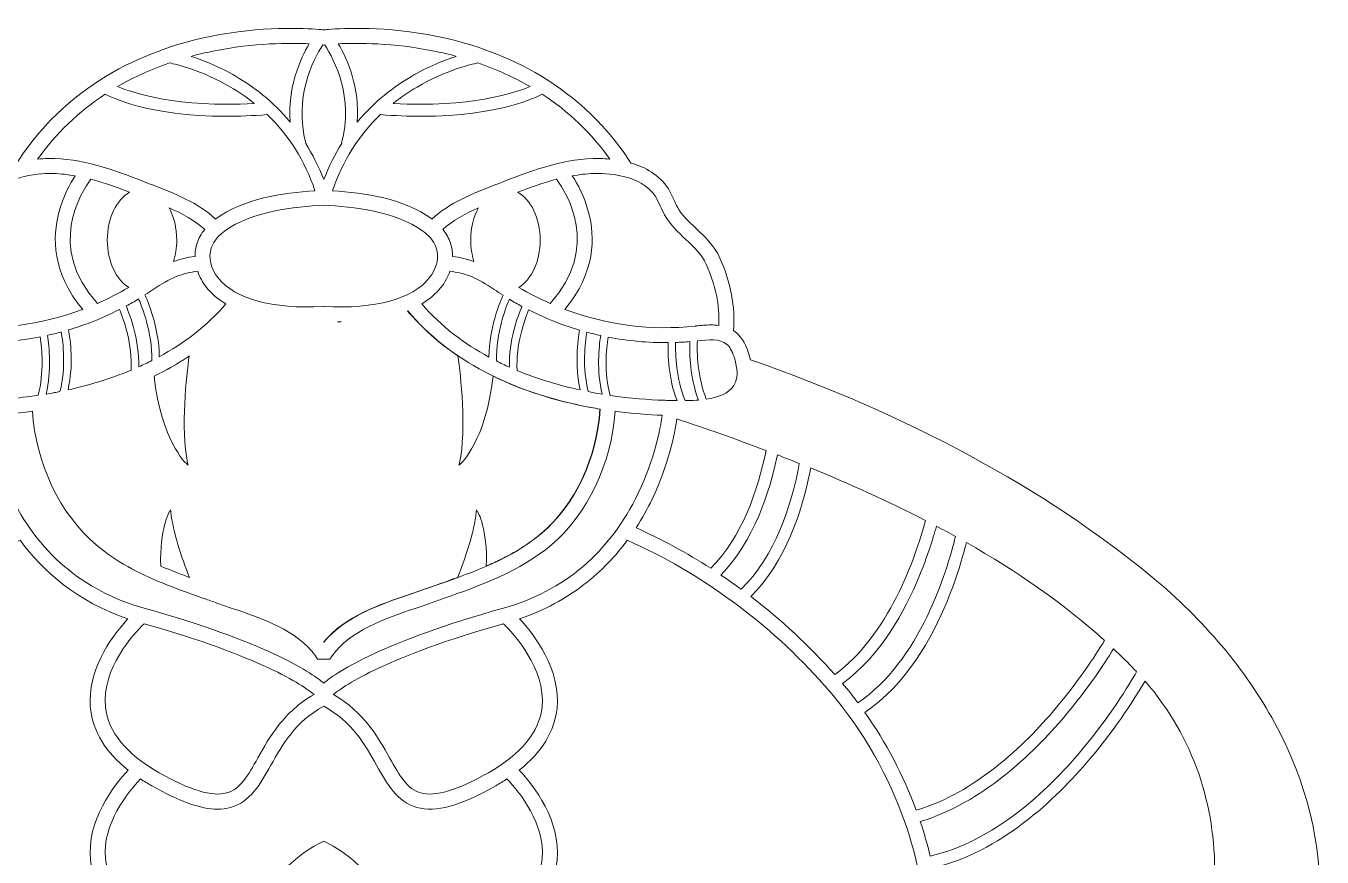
# Model space of a CAD drawing. Extents: x 705 to 8445, y -5934 to -84.
# Drawn here: x 1263 to 2295, y -746 to -84 of the extents above; entities that cross this region are included whole.
import ezdxf

# ---------------------------------------------------------------- set-up
doc = ezdxf.new("R2010")
doc.units = 0
doc.header["$MEASUREMENT"] = 0
doc.layers.add('Layer 1', color=7, linetype='Continuous')

# ---------------------------------------------------------------- blocks, each defined once
blk = doc.blocks.new('block 22')
at = {"layer": 'Layer 1', "lineweight": 0}
for points, knots in [([(2257.3, -639.1), (2234.5, -597.1), (2200.8, -557.1), (2159.9, -523.3), (2075.1, -453.2), (1964.5, -393.4), (1839.9, -350.3), (1839.9, -350.3), (1839.9, -350.3), (1839.9, -350.3), (1839.4, -348.3), (1838.8, -346.3), (1838.2, -344.2), (1836.6, -339.7), (1833.9, -333.1), (1828.5, -328.6), (1827.8, -328), (1827.1, -327.5), (1826.4, -327), (1826.4, -327), (1826.4, -327), (1826.3, -327), (1827.9, -308.1), (1824.3, -288.7), (1815.6, -269.3), (1811.1, -259.4), (1803.7, -252.4), (1796.6, -245.7), (1790.9, -240.3), (1785.4, -235.2), (1781.8, -228.8), (1780.7, -226.9), (1779.8, -224.9), (1778.8, -222.7), (1777.6, -219.9), (1776.2, -217), (1774.5, -214.1), (1767.4, -202.9), (1755.9, -196.8), (1744.6, -193.6), (1744.6, -193.6), (1743.3, -191.5), (1743.3, -191.5), (1700.8, -127), (1636.7, -102.2), (1590.4, -92.7), (1549.5, -84.4), (1515.6, -86.2), (1503.7, -87.2), (1503.7, -87.1), (1503.7, -87.1), (1503.6, -87.1), (1503.6, -87.1), (1503.4, -87.2), (1503.4, -87.2), (1501.9, -87.4), (1500.7, -87.5), (1500, -87.6), (1499.3, -87.5), (1498.1, -87.4), (1496.6, -87.2), (1496.6, -87.2), (1496.4, -87.1), (1496.4, -87.1), (1496.3, -87.1), (1496.3, -87.1), (1496.3, -87.2), (1484.4, -86.2), (1450.5, -84.4), (1409.6, -92.7), (1363.3, -102.2), (1299.2, -127), (1256.8, -191.5), (1256.8, -191.5), (1255.4, -193.6), (1255.4, -193.6), (1244.1, -196.8), (1232.6, -202.9), (1225.5, -214.1), (1223.8, -217), (1222.4, -219.9), (1221.2, -222.7), (1220.2, -224.9), (1219.3, -226.9), (1218.2, -228.8), (1214.6, -235.2), (1209.1, -240.3), (1203.4, -245.7), (1196.3, -252.4), (1188.9, -259.4), (1184.4, -269.3), (1175.7, -288.7), (1172.1, -308.1), (1173.7, -327), (1173.6, -327), (1173.6, -327), (1173.6, -327), (1172.9, -327.5), (1172.2, -328), (1171.5, -328.6), (1166.1, -333.1), (1163.4, -339.6), (1161.8, -344.2), (1161.2, -346.3), (1160.6, -348.3), (1160.1, -350.3), (1160.1, -350.3), (1160.1, -350.3), (1160.1, -350.3), (1035.5, -393.4), (924.9, -453.2), (840.1, -523.3), (799.2, -557.1), (765.5, -597.1), (742.7, -639.1), (716.9, -686.5), (704.8, -735.8), (706.6, -785.6), (708.3, -832.4), (721, -881.2), (744.2, -930.6), (776.2, -998.5), (826.8, -1064.2), (894.6, -1125.6), (939.3, -1166.1), (988.7, -1201.6), (1036.6, -1235.9), (1081.9, -1268.4), (1128.8, -1302), (1171.4, -1339.7), (1248.9, -1408.5), (1300.4, -1474.9), (1328.5, -1542.7), (1324.7, -1548.8), (1321.1, -1555.6), (1318.4, -1563), (1317, -1562.9), (1315.5, -1562.9), (1313.9, -1562.9), (1308, -1562.9), (1301.6, -1563.9), (1299.8, -1569.7), (1299.3, -1571.4), (1299.3, -1572.9), (1299.3, -1574.3), (1299.3, -1574.7), (1299.3, -1575), (1299.3, -1575.3), (1299.1, -1579), (1297.7, -1583), (1295.2, -1587), (1287.5, -1599.5), (1275.9, -1610.3), (1264.6, -1620.7), (1264.6, -1620.7), (1260.5, -1624.5), (1260.5, -1624.5), (1250.2, -1634.1), (1239.5, -1644), (1227.5, -1650.6), (1224.1, -1652.5), (1220, -1656.8), (1219.7, -1666.8), (1219, -1691.4), (1240.8, -1735.7), (1260.4, -1750.5), (1241.5, -1786.4), (1219, -1837.4), (1199.8, -1904.2), (1175, -1990.3), (1160.3, -2085.4), (1156.1, -2187.1), (1152.6, -2272.1), (1156.5, -2361.8), (1167.7, -2455.1), (1163.2, -2458.4), (1158.2, -2461.6), (1152.5, -2464.7), (1126.1, -2479.2), (1097.4, -2484.3), (1071.9, -2479.3), (1037.7, -2472.5), (1010.5, -2452.8), (991.2, -2420.7), (954.5, -2360.1), (953.9, -2265.8), (972.1, -2203.9), (991.7, -2137.7), (1030.9, -2071.4), (1095.6, -1995.3), (1100, -1990.1), (1104.5, -1984.9), (1109, -1979.7), (1133.4, -1951.4), (1158.6, -1922.2), (1176.5, -1888.6), (1200.6, -1843), (1206.2, -1795), (1191.7, -1756.7), (1191.7, -1756.7), (1181.2, -1728.9), (1181.2, -1728.9), (1181.2, -1728.9), (1183.7, -1758.5), (1183.7, -1758.5), (1186.6, -1794.3), (1172, -1826.8), (1159.2, -1847.7), (1139.1, -1880.8), (1111, -1909), (1083.8, -1936.2), (1072.5, -1947.4), (1060.9, -1959), (1050.1, -1970.8), (985.8, -2040.5), (939.1, -2104.1), (907.3, -2165.1), (864.6, -2247.2), (849.1, -2325.6), (861.3, -2398), (881, -2515.4), (980.3, -2607.9), (1070, -2647.4), (1102.3, -2661.6), (1132.3, -2668.8), (1157.9, -2668.8), (1176.4, -2668.8), (1192.6, -2665), (1205.5, -2657.4), (1205.5, -2657.4), (1205.5, -2657.4), (1205.5, -2657.4), (1212.4, -2679.4), (1220.2, -2699.8), (1228.9, -2718.6), (1249.2, -2762.3), (1275, -2798.7), (1305.6, -2826.7), (1339.3, -2857.4), (1383.4, -2880.6), (1436.6, -2895.6), (1478.9, -2907.5), (1526.1, -2913.7), (1573.6, -2913.7), (1577.1, -2913.7), (1580.6, -2913.7), (1584, -2913.6), (1715.3, -2911.1), (1847.2, -2856.4), (1945.8, -2763.4), (1983.5, -2728), (2012.7, -2687.5), (2030.2, -2646.4), (2050.5, -2598.9), (2055.7, -2551), (2045.6, -2504), (2025.8, -2411.1), (1963.3, -2334), (1869.6, -2286.9), (1787.6, -2245.7), (1689.9, -2231.1), (1599.5, -2246.4), (1605.7, -2235.1), (1611.9, -2223.9), (1618.1, -2212.7), (1636.9, -2178.8), (1656.4, -2143.8), (1673.1, -2107.9), (1710.2, -2028.6), (1732.3, -1957.5), (1740.5, -1890.3), (1745.6, -1848.7), (1747.1, -1796.9), (1734.7, -1750.1), (1754, -1735.6), (1775.5, -1692.5), (1775.5, -1667.7), (1775.5, -1667.3), (1775.5, -1666.9), (1775.5, -1666.5), (1775.2, -1656.5), (1771.1, -1652.2), (1767.7, -1650.3), (1755.7, -1643.7), (1745.1, -1633.9), (1734.8, -1624.3), (1734.8, -1624.3), (1730.6, -1620.5), (1730.6, -1620.5), (1719.3, -1610.1), (1707.7, -1599.4), (1700, -1587), (1697.5, -1582.9), (1696.2, -1578.9), (1696, -1575.2), (1696, -1574.9), (1696, -1574.6), (1696, -1574.3), (1695.9, -1572.9), (1695.9, -1571.4), (1695.4, -1569.7), (1693.7, -1564), (1687.3, -1562.9), (1681.5, -1562.9), (1678.8, -1555.5), (1675.3, -1548.7), (1671.5, -1542.7), (1699.6, -1474.9), (1751.1, -1408.5), (1828.6, -1339.7), (1871.2, -1302), (1918.1, -1268.4), (1963.4, -1235.9), (2011.3, -1201.6), (2060.7, -1166.1), (2105.4, -1125.6), (2173.2, -1064.2), (2223.8, -998.5), (2255.8, -930.6), (2279, -881.2), (2291.7, -832.5), (2293.4, -785.6), (2295.2, -735.8), (2283.1, -686.5), (2257.3, -639.1)], [0, 0, 0, 0, 1, 1, 1, 2, 2, 2, 3, 3, 3, 4, 4, 4, 5, 5, 5, 6, 6, 6, 7, 7, 7, 8, 8, 8, 9, 9, 9, 10, 10, 10, 11, 11, 11, 12, 12, 12, 13, 13, 13, 14, 14, 14, 15, 15, 15, 16, 16, 16, 17, 17, 17, 18, 18, 18, 19, 19, 19, 20, 20, 20, 21, 21, 21, 22, 22, 22, 23, 23, 23, 24, 24, 24, 25, 25, 25, 26, 26, 26, 27, 27, 27, 28, 28, 28, 29, 29, 29, 30, 30, 30, 31, 31, 31, 32, 32, 32, 33, 33, 33, 34, 34, 34, 35, 35, 35, 36, 36, 36, 37, 37, 37, 38, 38, 38, 39, 39, 39, 40, 40, 40, 41, 41, 41, 42, 42, 42, 43, 43, 43, 44, 44, 44, 45, 45, 45, 46, 46, 46, 47, 47, 47, 48, 48, 48, 49, 49, 49, 50, 50, 50, 51, 51, 51, 52, 52, 52, 53, 53, 53, 54, 54, 54, 55, 55, 55, 56, 56, 56, 57, 57, 57, 58, 58, 58, 59, 59, 59, 60, 60, 60, 61, 61, 61, 62, 62, 62, 63, 63, 63, 64, 64, 64, 65, 65, 65, 66, 66, 66, 67, 67, 67, 68, 68, 68, 69, 69, 69, 70, 70, 70, 71, 71, 71, 72, 72, 72, 73, 73, 73, 74, 74, 74, 75, 75, 75, 76, 76, 76, 77, 77, 77, 78, 78, 78, 79, 79, 79, 80, 80, 80, 81, 81, 81, 82, 82, 82, 83, 83, 83, 84, 84, 84, 85, 85, 85, 86, 86, 86, 87, 87, 87, 88, 88, 88, 89, 89, 89, 90, 90, 90, 91, 91, 91, 92, 92, 92, 93, 93, 93, 94, 94, 94, 95, 95, 95, 96, 96, 96, 97, 97, 97, 98, 98, 98, 99, 99, 99, 100, 100, 100, 101, 101, 101, 102, 102, 102, 103, 103, 103, 104, 104, 104, 105, 105, 105, 106, 106, 106, 107, 107, 107, 108, 108, 108, 108]), ([(1411.7, -104.5), (1444.7, -97.7), (1473.5, -97.9), (1488.4, -98.6), (1480.9, -111.3), (1471.3, -133.4), (1473.3, -160.9), (1459.3, -144.2), (1443.7, -132.5), (1430.2, -124.6), (1416.6, -116.7), (1404, -111.7), (1394.4, -108.6), (1400, -107.1), (1405.8, -105.7), (1411.7, -104.5)], [0, 0, 0, 0, 1, 1, 1, 2, 2, 2, 3, 3, 3, 4, 4, 4, 5, 5, 5, 5]), ([(1499.2, -99.5), (1499.2, -99.5), (1499.2, -99.5), (1499.2, -99.5), (1499.2, -99.5), (1500, -99.6), (1500, -99.6), (1500, -99.6), (1500.8, -99.5), (1500.8, -99.5), (1500.8, -99.5), (1500.8, -99.5), (1500.8, -99.5), (1508.8, -111.8), (1523.9, -141.4), (1514.2, -177.8), (1514.2, -177.8), (1514.4, -177.9), (1514.4, -177.9), (1509, -186.5), (1504.1, -196.1), (1500, -206.8), (1495.9, -196.1), (1491, -186.5), (1485.6, -177.9), (1485.6, -177.9), (1485.8, -177.8), (1485.8, -177.8), (1476.1, -141.5), (1491.2, -111.8), (1499.2, -99.5)], [0, 0, 0, 0, 1, 1, 1, 2, 2, 2, 3, 3, 3, 4, 4, 4, 5, 5, 5, 6, 6, 6, 7, 7, 7, 8, 8, 8, 9, 9, 9, 10, 10, 10, 10]), ([(1588.3, -104.5), (1594.2, -105.7), (1600, -107.1), (1605.6, -108.6), (1596, -111.7), (1583.4, -116.7), (1569.8, -124.6), (1556.3, -132.5), (1540.7, -144.2), (1526.7, -160.9), (1528.7, -133.4), (1519.1, -111.3), (1511.6, -98.6), (1526.5, -97.9), (1555.3, -97.7), (1588.3, -104.5)], [0, 0, 0, 0, 1, 1, 1, 2, 2, 2, 3, 3, 3, 4, 4, 4, 5, 5, 5, 5]), ([(1377.2, -113.9), (1382.6, -114.9), (1403, -119.7), (1425.7, -133.1), (1432.5, -137), (1438.8, -141.4), (1444.7, -146.1), (1383.5, -149.6), (1348.2, -137.9), (1335.7, -132.7), (1348.5, -125.2), (1362.3, -119), (1377.2, -113.9)], [0, 0, 0, 0, 1, 1, 1, 2, 2, 2, 3, 3, 3, 4, 4, 4, 4]), ([(1664.3, -132.7), (1651.8, -137.9), (1616.5, -149.6), (1555.3, -146.1), (1561.2, -141.4), (1567.5, -137), (1574.3, -133.1), (1597, -119.7), (1617.4, -114.9), (1622.8, -113.9), (1637.7, -119), (1651.5, -125.2), (1664.3, -132.7)], [0, 0, 0, 0, 1, 1, 1, 2, 2, 2, 3, 3, 3, 4, 4, 4, 4]), ([(1326, -138.7), (1329.5, -140.6), (1359.7, -156.3), (1422.4, -156.3), (1432.4, -156.3), (1443.2, -155.9), (1454.9, -155), (1472.2, -171.6), (1485, -191.8), (1493, -215.6), (1467.2, -217.3), (1436.5, -221.8), (1414, -238.1), (1414, -238.1), (1413.9, -238.2), (1413.9, -238.2), (1400, -225.2), (1380.8, -217.7), (1363.7, -211), (1363.7, -211), (1361, -210), (1361, -210), (1337, -200.6), (1312.1, -190.9), (1285.5, -190), (1282.6, -189.9), (1277.8, -189.9), (1272, -190.5), (1286.8, -169.8), (1304.9, -152.5), (1326, -138.7)], [0, 0, 0, 0, 1, 1, 1, 2, 2, 2, 3, 3, 3, 4, 4, 4, 5, 5, 5, 6, 6, 6, 7, 7, 7, 8, 8, 8, 9, 9, 9, 10, 10, 10, 10]), ([(1728, -190.5), (1722.2, -189.9), (1717.4, -189.9), (1714.5, -190), (1687.9, -190.9), (1663, -200.6), (1639, -210), (1639, -210), (1636.3, -211), (1636.3, -211), (1619.2, -217.7), (1600, -225.2), (1586.1, -238.2), (1586.1, -238.2), (1586, -238.1), (1586, -238.1), (1563.5, -221.8), (1532.8, -217.3), (1507, -215.6), (1515, -191.8), (1527.8, -171.6), (1545.1, -155), (1556.8, -155.9), (1567.6, -156.3), (1577.6, -156.3), (1640.3, -156.3), (1670.5, -140.6), (1674, -138.7), (1695.1, -152.5), (1713.2, -169.8), (1728, -190.5)], [0, 0, 0, 0, 1, 1, 1, 2, 2, 2, 3, 3, 3, 4, 4, 4, 5, 5, 5, 6, 6, 6, 7, 7, 7, 8, 8, 8, 9, 9, 9, 10, 10, 10, 10]), ([(1195.3, -274.2), (1198.8, -266.4), (1205, -260.6), (1211.6, -254.4), (1217.7, -248.6), (1224, -242.7), (1228.5, -234.7), (1229.9, -232.3), (1231, -229.9), (1232.1, -227.6), (1233.2, -225), (1234.3, -222.6), (1235.6, -220.5), (1247.1, -202.1), (1276.4, -201.7), (1285.1, -201.9), (1290.8, -202.1), (1296.4, -202.8), (1302, -203.8), (1297.8, -210.1), (1292.3, -220.3), (1289, -233), (1283.9, -252.2), (1283.4, -280.9), (1308, -310.1), (1307.9, -310.1), (1307.9, -310.1), (1307.9, -310.1), (1274.6, -322.6), (1238.6, -327.2), (1204, -323.4), (1204, -323.4), (1203.5, -323.3), (1203.5, -323.3), (1197.9, -322.7), (1191.5, -322), (1185.3, -322.8), (1185.3, -321.4), (1185.2, -320), (1185.2, -318.5), (1185.2, -304), (1188.6, -289.2), (1195.3, -274.2)], [0, 0, 0, 0, 1, 1, 1, 2, 2, 2, 3, 3, 3, 4, 4, 4, 5, 5, 5, 6, 6, 6, 7, 7, 7, 8, 8, 8, 9, 9, 9, 10, 10, 10, 11, 11, 11, 12, 12, 12, 13, 13, 13, 14, 14, 14, 14]), ([(1764.4, -220.5), (1765.7, -222.6), (1766.8, -225), (1767.9, -227.6), (1769, -229.9), (1770.1, -232.3), (1771.5, -234.7), (1776, -242.7), (1782.3, -248.6), (1788.4, -254.4), (1795, -260.6), (1801.2, -266.4), (1804.7, -274.2), (1812.1, -290.7), (1815.4, -307), (1814.7, -322.9), (1812.6, -322.6), (1810.6, -322.5), (1808.5, -322.5), (1804.4, -322.5), (1800.3, -322.9), (1796.5, -323.3), (1796.5, -323.3), (1796, -323.4), (1796, -323.4), (1761.4, -327.2), (1725.4, -322.6), (1692.1, -310.1), (1692.1, -310.1), (1692.1, -310.1), (1692, -310.1), (1716.6, -280.9), (1716.1, -252.2), (1711, -233), (1707.7, -220.3), (1702.2, -210.1), (1698, -203.8), (1703.6, -202.8), (1709.2, -202.1), (1714.9, -201.9), (1723.6, -201.6), (1752.9, -202.1), (1764.4, -220.5)], [0, 0, 0, 0, 1, 1, 1, 2, 2, 2, 3, 3, 3, 4, 4, 4, 5, 5, 5, 6, 6, 6, 7, 7, 7, 8, 8, 8, 9, 9, 9, 10, 10, 10, 11, 11, 11, 12, 12, 12, 13, 13, 13, 14, 14, 14, 14]), ([(1344.7, -292.6), (1336.6, -297.4), (1328.3, -301.6), (1319.7, -305.4), (1279, -260.4), (1306.7, -217), (1314.6, -206.5), (1325, -209.3), (1335.3, -212.9), (1345.4, -216.8), (1335, -222.6), (1327.6, -237.5), (1327.6, -254.9), (1327.6, -271.9), (1334.7, -286.5), (1344.7, -292.6)], [0, 0, 0, 0, 1, 1, 1, 2, 2, 2, 3, 3, 3, 4, 4, 4, 5, 5, 5, 5]), ([(1680.3, -305.4), (1671.7, -301.6), (1663.4, -297.4), (1655.3, -292.6), (1660.3, -289.5), (1664.6, -284.4), (1667.6, -277.8), (1670.6, -271.3), (1672.4, -263.4), (1672.4, -254.9), (1672.4, -237.5), (1665, -222.6), (1654.6, -216.8), (1664.7, -212.9), (1675, -209.3), (1685.4, -206.5), (1693.3, -217), (1721, -260.4), (1680.3, -305.4)], [0, 0, 0, 0, 1, 1, 1, 2, 2, 2, 3, 3, 3, 4, 4, 4, 5, 5, 5, 6, 6, 6, 6]), ([(1584.1, -285.1), (1570.5, -301.9), (1541.5, -309.8), (1500.3, -307.9), (1500.3, -307.9), (1500, -307.9), (1500, -307.9), (1500, -307.9), (1499.7, -307.9), (1499.7, -307.9), (1458.5, -309.8), (1429.5, -301.9), (1415.9, -285.1), (1410.1, -278), (1407.9, -268.5), (1410.4, -261.1), (1412.4, -255), (1417.3, -250.5), (1421, -247.8), (1443.1, -231.8), (1476.6, -228.3), (1500, -227.1), (1523.4, -228.3), (1556.9, -231.8), (1579, -247.8), (1582.7, -250.5), (1587.6, -255), (1589.6, -261.1), (1592.1, -268.5), (1589.9, -278), (1584.1, -285.1)], [0, 0, 0, 0, 1, 1, 1, 2, 2, 2, 3, 3, 3, 4, 4, 4, 5, 5, 5, 6, 6, 6, 7, 7, 7, 8, 8, 8, 9, 9, 9, 10, 10, 10, 10]), ([(1376.8, -229.2), (1387.2, -233.8), (1397.3, -239.2), (1405.2, -246.4), (1402.4, -249.8), (1400.3, -253.5), (1399.1, -257.4), (1397.9, -260.8), (1397.4, -264.4), (1397.5, -268), (1391.2, -268.7), (1385.6, -270.1), (1380.4, -272), (1380.4, -272), (1380.4, -272), (1380.4, -272), (1382, -266.8), (1382.9, -261), (1382.9, -254.9), (1382.9, -245.2), (1380.6, -236.2), (1376.8, -229.2)], [0, 0, 0, 0, 1, 1, 1, 2, 2, 2, 3, 3, 3, 4, 4, 4, 5, 5, 5, 6, 6, 6, 7, 7, 7, 7]), ([(1619.6, -272), (1619.6, -272), (1619.6, -272), (1619.6, -272), (1614.4, -270.1), (1608.8, -268.7), (1602.5, -268), (1602.6, -264.4), (1602.1, -260.8), (1600.9, -257.4), (1599.7, -253.5), (1597.6, -249.8), (1594.8, -246.4), (1602.7, -239.2), (1612.8, -233.8), (1623.2, -229.2), (1619.4, -236.2), (1617.1, -245.2), (1617.1, -254.9), (1617.1, -261), (1618, -266.8), (1619.6, -272)], [0, 0, 0, 0, 1, 1, 1, 2, 2, 2, 3, 3, 3, 4, 4, 4, 5, 5, 5, 6, 6, 6, 7, 7, 7, 7]), ([(1399.6, -279.8), (1401.1, -284.3), (1403.5, -288.7), (1406.7, -292.7), (1410.8, -297.7), (1415.9, -302.1), (1422, -305.8), (1406.6, -323.7), (1388.2, -337.3), (1369, -347.8), (1368.8, -323.8), (1359.4, -302.5), (1357.6, -298.6), (1359.9, -297.2), (1362.1, -295.8), (1364.2, -294.3), (1377.3, -285.2), (1387.8, -280.9), (1399.6, -279.8)], [0, 0, 0, 0, 1, 1, 1, 2, 2, 2, 3, 3, 3, 4, 4, 4, 5, 5, 5, 6, 6, 6, 6]), ([(1600.4, -279.8), (1612.2, -280.9), (1622.7, -285.2), (1635.8, -294.3), (1638.1, -295.8), (1640.4, -297.4), (1642.8, -298.9), (1640.7, -303.4), (1631.7, -324.5), (1631.6, -348.1), (1612.2, -337.6), (1593.6, -323.8), (1578, -305.8), (1584.1, -302.1), (1589.2, -297.7), (1593.3, -292.7), (1596.5, -288.7), (1598.9, -284.3), (1600.4, -279.8)], [0, 0, 0, 0, 1, 1, 1, 2, 2, 2, 3, 3, 3, 4, 4, 4, 5, 5, 5, 6, 6, 6, 6]), ([(1363, -350.9), (1359.5, -352.7), (1356.1, -354.3), (1352.7, -355.8), (1353, -334.7), (1345.9, -315.3), (1342.7, -307.4), (1346, -305.6), (1349.3, -303.8), (1352.5, -301.8), (1354.8, -307), (1363.6, -328.3), (1363, -350.9)], [0, 0, 0, 0, 1, 1, 1, 2, 2, 2, 3, 3, 3, 4, 4, 4, 4]), ([(1657.8, -307.7), (1654.4, -315.7), (1647.4, -335.1), (1647.9, -356.1), (1644.4, -354.6), (1641, -352.9), (1637.6, -351.2), (1636.9, -328.9), (1645.4, -307.7), (1647.9, -302.1), (1651.1, -304), (1654.4, -305.9), (1657.8, -307.7)], [0, 0, 0, 0, 1, 1, 1, 2, 2, 2, 3, 3, 3, 4, 4, 4, 4]), ([(1296.7, -326.4), (1302.4, -324.7), (1308.1, -322.8), (1313.7, -320.7), (1321.8, -317.6), (1329.7, -314.1), (1337.3, -310.2), (1340.7, -318.3), (1347.7, -338), (1346.6, -358.5), (1329.3, -365.7), (1312, -370.7), (1296.3, -374.2), (1300.8, -354.2), (1298.2, -334.5), (1296.7, -326.4)], [0, 0, 0, 0, 1, 1, 1, 2, 2, 2, 3, 3, 3, 4, 4, 4, 5, 5, 5, 5]), ([(1712.9, -388.2), (1715.4, -388.7), (1717.8, -389.1), (1720.2, -389.5), (1717.9, -428.2), (1700.3, -465.8), (1673.5, -488.5), (1650.1, -508.4), (1620.1, -519), (1591.2, -529.2), (1587.8, -530.3), (1584.4, -531.5), (1581.1, -532.7), (1577.2, -534.1), (1573.3, -535.4), (1569.1, -536.9), (1544.6, -545.1), (1517.1, -554.5), (1500, -575.2), (1500, -575.2), (1499.9, -575.1), (1499.9, -575.1), (1517, -554.4), (1544.4, -545.1), (1568.8, -536.9), (1573, -535.4), (1577, -534.1), (1580.8, -532.7), (1584.2, -531.5), (1587.5, -530.3), (1590.9, -529.2), (1594.5, -527.9), (1598.2, -526.6), (1601.8, -525.3), (1602.7, -525), (1603.6, -524.6), (1604.5, -524.3), (1605.3, -524.1), (1606, -523.8), (1606.7, -523.5), (1613.2, -507.1), (1619.8, -487.6), (1621.5, -471.4), (1621.5, -471.4), (1621.7, -469.6), (1621.7, -469.6), (1621.7, -469.6), (1622.6, -471.2), (1622.6, -471.2), (1622.7, -471.3), (1630.6, -485), (1629.5, -514.5), (1631.5, -513.7), (1633.4, -512.8), (1635.4, -511.9), (1636.4, -511.5), (1637.3, -511), (1638.3, -510.5), (1639.3, -510.1), (1640.2, -509.6), (1641.2, -509.1), (1641.9, -508.8), (1642.7, -508.4), (1643.4, -508), (1644.6, -507.4), (1645.7, -506.8), (1646.9, -506.2), (1647.8, -505.7), (1648.7, -505.2), (1649.6, -504.7), (1650.7, -504.1), (1651.8, -503.5), (1652.9, -502.9), (1653.6, -502.4), (1654.4, -501.9), (1655.2, -501.5), (1656.1, -500.9), (1657, -500.4), (1657.9, -499.8), (1658.8, -499.2), (1659.6, -498.7), (1660.5, -498.1), (1661.4, -497.5), (1662.2, -496.9), (1663, -496.4), (1663.1, -496.3), (1663.2, -496.3), (1663.3, -496.2), (1664.1, -495.6), (1664.9, -495), (1665.8, -494.4), (1666.5, -493.9), (1667.2, -493.4), (1667.8, -492.9), (1668.3, -492.5), (1668.7, -492.2), (1669.1, -491.9), (1669.8, -491.4), (1670.4, -490.9), (1671.1, -490.3), (1671.8, -489.8), (1672.5, -489.1), (1673.3, -488.5), (1700, -465.8), (1717.7, -428.2), (1719.9, -389.5), (1717.5, -389.1), (1715.1, -388.7), (1712.6, -388.2), (1683.9, -382.9), (1657.9, -374.6), (1634.9, -363.3), (1629, -415), (1609.3, -432.8), (1609.1, -432.9), (1609.1, -432.9), (1607.8, -434.1), (1607.8, -434.1), (1607.8, -434.1), (1608.2, -432.4), (1608.2, -432.4), (1613.9, -404.7), (1609.1, -362.8), (1606.9, -347.2), (1591.5, -336.8), (1578.1, -324.8), (1566.8, -311.4), (1566.9, -311.3), (1567, -311.3), (1567, -311.3), (1599.3, -350), (1649.7, -376.6), (1712.9, -388.2)], [0, 0, 0, 0, 1, 1, 1, 2, 2, 2, 3, 3, 3, 4, 4, 4, 5, 5, 5, 6, 6, 6, 7, 7, 7, 8, 8, 8, 9, 9, 9, 10, 10, 10, 11, 11, 11, 12, 12, 12, 13, 13, 13, 14, 14, 14, 15, 15, 15, 16, 16, 16, 17, 17, 17, 18, 18, 18, 19, 19, 19, 20, 20, 20, 21, 21, 21, 22, 22, 22, 23, 23, 23, 24, 24, 24, 25, 25, 25, 26, 26, 26, 27, 27, 27, 28, 28, 28, 29, 29, 29, 30, 30, 30, 31, 31, 31, 32, 32, 32, 33, 33, 33, 34, 34, 34, 35, 35, 35, 36, 36, 36, 37, 37, 37, 38, 38, 38, 39, 39, 39, 40, 40, 40, 41, 41, 41, 42, 42, 42, 43, 43, 43, 44, 44, 44, 44]), ([(1704.3, -374.3), (1688.6, -370.9), (1671.3, -365.9), (1654, -358.7), (1652.9, -338.4), (1659.8, -318.7), (1663.1, -310.5), (1670.6, -314.2), (1678.3, -317.7), (1686.3, -320.7), (1692, -322.9), (1697.9, -324.9), (1703.8, -326.6), (1702.3, -334.8), (1699.8, -354.4), (1704.3, -374.3)], [0, 0, 0, 0, 1, 1, 1, 2, 2, 2, 3, 3, 3, 4, 4, 4, 5, 5, 5, 5]), ([(1279.9, -330.8), (1283.6, -330), (1287.3, -329.1), (1290.9, -328.1), (1292.4, -336.5), (1294.8, -356.4), (1289.9, -375.5), (1288.3, -375.8), (1286.8, -376.1), (1285.2, -376.4), (1283.1, -376.8), (1281, -377.2), (1278.9, -377.5), (1283.3, -358.8), (1281.4, -340.2), (1279.9, -330.8)], [0, 0, 0, 0, 1, 1, 1, 2, 2, 2, 3, 3, 3, 4, 4, 4, 5, 5, 5, 5]), ([(1510.9, -320.1), (1510.9, -320.1), (1513.9, -320.1), (1513.9, -320.1), (1513.2, -320.1), (1512.5, -320.1), (1511.8, -320.1), (1511.5, -320.1), (1511.2, -320.1), (1510.9, -320.1)], [0, 0, 0, 0, 1, 1, 1, 2, 2, 2, 3, 3, 3, 3]), ([(1721.7, -377.6), (1719.5, -377.3), (1717.3, -376.9), (1715.1, -376.5), (1713.6, -376.2), (1712.2, -375.9), (1710.7, -375.6), (1705.8, -356.5), (1708.2, -336.7), (1709.6, -328.2), (1713.2, -329.2), (1716.9, -330.1), (1720.6, -331), (1719.1, -340.3), (1717.3, -358.9), (1721.7, -377.6)], [0, 0, 0, 0, 1, 1, 1, 2, 2, 2, 3, 3, 3, 4, 4, 4, 5, 5, 5, 5]), ([(1226.3, -336.6), (1242.2, -336.7), (1258.3, -335.1), (1274.1, -332), (1275.5, -341.4), (1277.3, -360.3), (1272.5, -378.5), (1256.1, -381), (1241.2, -382.1), (1229.2, -382.5), (1227.7, -382.5), (1226.3, -382.6), (1224.9, -382.6), (1222.9, -382.6), (1221, -382.7), (1219.2, -382.7), (1225.9, -365), (1226.6, -346.4), (1226.3, -336.6)], [0, 0, 0, 0, 1, 1, 1, 2, 2, 2, 3, 3, 3, 4, 4, 4, 5, 5, 5, 6, 6, 6, 6]), ([(1781.4, -382.7), (1779.4, -382.7), (1777.3, -382.6), (1775.1, -382.6), (1775.1, -382.6), (1775.1, -382.6), (1775.1, -382.6), (1773.7, -382.6), (1772.3, -382.5), (1770.8, -382.5), (1759, -382.1), (1744.3, -381), (1728.1, -378.6), (1723.2, -360.5), (1725, -341.6), (1726.5, -332.2), (1742.3, -335.2), (1758.3, -336.7), (1774.3, -336.6), (1774, -346.4), (1774.6, -365), (1781.4, -382.7)], [0, 0, 0, 0, 1, 1, 1, 2, 2, 2, 3, 3, 3, 4, 4, 4, 5, 5, 5, 6, 6, 6, 7, 7, 7, 7]), ([(1798.5, -382.3), (1796.6, -382.5), (1792.9, -382.6), (1787.8, -382.7), (1780.6, -365.3), (1780, -346.1), (1780.3, -336.4), (1784, -336.3), (1787.8, -336.1), (1791.6, -335.8), (1791.3, -345.4), (1791.7, -364.2), (1798.5, -382.3)], [0, 0, 0, 0, 1, 1, 1, 2, 2, 2, 3, 3, 3, 4, 4, 4, 4]), ([(1820.9, -337.8), (1823.3, -339.7), (1825.1, -342.9), (1826.8, -348), (1829.1, -354.6), (1830.9, -363.9), (1826.7, -370.7), (1822.5, -377.4), (1813.7, -380.1), (1804.7, -381.6), (1797.6, -363.7), (1797.2, -344.3), (1797.6, -335.2), (1797.6, -335.2), (1797.8, -335.2), (1797.8, -335.2), (1806.5, -334.2), (1815.5, -333.3), (1820.9, -337.8)], [0, 0, 0, 0, 1, 1, 1, 2, 2, 2, 3, 3, 3, 4, 4, 4, 5, 5, 5, 6, 6, 6, 6]), ([(1392.8, -347.2), (1390.7, -362.8), (1385.8, -404.7), (1391.6, -432.4), (1391.6, -432.4), (1392, -434.1), (1392, -434.1), (1392, -434.1), (1390.6, -432.9), (1390.6, -432.9), (1390.4, -432.8), (1370.7, -415), (1364.8, -363.3), (1374.2, -358.7), (1383.1, -353.7), (1391.5, -348.1), (1391.5, -348.1), (1391.5, -348.1), (1391.5, -348.1), (1391.9, -347.8), (1392.4, -347.5), (1392.8, -347.2)], [0, 0, 0, 0, 1, 1, 1, 2, 2, 2, 3, 3, 3, 4, 4, 4, 5, 5, 5, 6, 6, 6, 7, 7, 7, 7]), ([(1267.9, -391.2), (1270.7, -432.7), (1289.8, -473.1), (1318.7, -497.6), (1334.5, -511), (1352.5, -520.3), (1371.2, -527.9), (1371.6, -528.1), (1372.1, -528.3), (1372.5, -528.4), (1380.8, -531.8), (1389.3, -534.9), (1397.8, -537.9), (1398.3, -538.1), (1398.8, -538.3), (1399.3, -538.5), (1401.2, -539.1), (1403, -539.8), (1404.9, -540.4), (1408.2, -541.6), (1411.6, -542.8), (1414.9, -544), (1418.9, -545.4), (1422.9, -546.7), (1427.1, -548.2), (1451.3, -556.4), (1478.8, -565.7), (1493.3, -586.1), (1493.3, -586.1), (1495.1, -588.6), (1495.1, -588.6), (1495.1, -588.6), (1504.9, -588.6), (1504.9, -588.6), (1504.9, -588.6), (1506.7, -586.1), (1506.7, -586.1), (1521.2, -565.7), (1548.7, -556.4), (1572.9, -548.2), (1577.1, -546.7), (1581.1, -545.4), (1585.1, -544), (1588.4, -542.8), (1591.8, -541.6), (1595.1, -540.4), (1625.1, -529.9), (1656.1, -518.9), (1681.3, -497.6), (1710.2, -473.1), (1729.3, -432.7), (1732.1, -391.2), (1746.2, -393.1), (1759, -394), (1769.6, -394.4), (1768.1, -405.1), (1763.4, -429.8), (1750.5, -456.5), (1727.8, -503.6), (1691.7, -534.4), (1643.1, -548), (1547.2, -574.8), (1511.4, -598.3), (1500, -607.7), (1488.6, -598.3), (1452.8, -574.8), (1356.9, -548), (1308.3, -534.4), (1272.2, -503.6), (1249.5, -456.5), (1236.6, -429.8), (1231.9, -405.1), (1230.4, -394.4), (1241, -394), (1253.8, -393.1), (1267.9, -391.2)], [0, 0, 0, 0, 1, 1, 1, 2, 2, 2, 3, 3, 3, 4, 4, 4, 5, 5, 5, 6, 6, 6, 7, 7, 7, 8, 8, 8, 9, 9, 9, 10, 10, 10, 11, 11, 11, 12, 12, 12, 13, 13, 13, 14, 14, 14, 15, 15, 15, 16, 16, 16, 17, 17, 17, 18, 18, 18, 19, 19, 19, 20, 20, 20, 21, 21, 21, 22, 22, 22, 23, 23, 23, 24, 24, 24, 25, 25, 25, 25]), ([(1852.3, -422.5), (1845.9, -454.1), (1833.3, -491.2), (1808.3, -516.3), (1789, -503.9), (1769, -493), (1748.8, -484), (1753.8, -476.2), (1758, -468.5), (1761.5, -461.3), (1774.6, -434), (1779.5, -409.2), (1781.3, -397.3), (1804.2, -404.9), (1828, -413.3), (1852.3, -422.5)], [0, 0, 0, 0, 1, 1, 1, 2, 2, 2, 3, 3, 3, 4, 4, 4, 5, 5, 5, 5]), ([(1878.8, -432.8), (1872.7, -465.9), (1859.7, -506.5), (1832.4, -533), (1827.2, -529.1), (1821.8, -525.3), (1816.4, -521.7), (1842.6, -494.4), (1855.3, -455.4), (1861.4, -426), (1867.2, -428.2), (1873, -430.5), (1878.8, -432.8)], [0, 0, 0, 0, 1, 1, 1, 2, 2, 2, 3, 3, 3, 4, 4, 4, 4]), ([(1887.9, -436.4), (1918.4, -448.9), (1949.2, -462.7), (1979.3, -478.1), (1971.1, -508.5), (1950, -569.8), (1907, -600.8), (1887, -578.2), (1864.4, -557.3), (1840.2, -538.8), (1868, -511), (1881.1, -470.3), (1887.2, -440.1), (1887.5, -438.9), (1887.7, -437.6), (1887.9, -436.4)], [0, 0, 0, 0, 1, 1, 1, 2, 2, 2, 3, 3, 3, 4, 4, 4, 5, 5, 5, 5]), ([(1377.1, -471.2), (1377.1, -471.2), (1378, -469.6), (1378, -469.6), (1378, -469.6), (1378.2, -471.4), (1378.2, -471.4), (1380, -487.6), (1386.5, -507.1), (1393.1, -523.5), (1392.6, -523.4), (1392.1, -523.2), (1391.6, -523), (1388.2, -521.8), (1384.9, -520.5), (1381.6, -519.2), (1381.5, -519.2), (1381.5, -519.2), (1381.4, -519.1), (1379.7, -518.5), (1378.1, -517.8), (1376.4, -517.1), (1376.3, -517.1), (1376.3, -517.1), (1376.2, -517.1), (1374.6, -516.4), (1373, -515.7), (1371.4, -515), (1371, -514.9), (1370.6, -514.7), (1370.2, -514.5), (1369.1, -485), (1377, -471.3), (1377.1, -471.2)], [0, 0, 0, 0, 1, 1, 1, 2, 2, 2, 3, 3, 3, 4, 4, 4, 5, 5, 5, 6, 6, 6, 7, 7, 7, 8, 8, 8, 9, 9, 9, 10, 10, 10, 11, 11, 11, 11]), ([(2003.2, -490.9), (1996.5, -518.4), (1974.7, -590.7), (1925.4, -623.3), (1921.5, -618.1), (1917.5, -613), (1913.3, -608), (1943.7, -585.8), (1963.1, -550.1), (1974.3, -522.7), (1980.6, -507.5), (1985.1, -493.4), (1988, -482.7), (1993.1, -485.4), (1998.2, -488.1), (2003.2, -490.9)], [0, 0, 0, 0, 1, 1, 1, 2, 2, 2, 3, 3, 3, 4, 4, 4, 5, 5, 5, 5]), ([(1313.9, -1227.1), (1246.9, -1200.3), (1180.3, -1144.9), (1115.8, -1062.4), (1053.5, -982.6), (1022.1, -907.3), (1019.7, -832.4), (1018.4, -794.3), (1024.1, -756.7), (1036.2, -721), (1036.3, -721), (1036.3, -721.1), (1036.4, -721.1), (1036.4, -721.1), (1036.6, -719.9), (1036.6, -719.9), (1049.7, -682), (1069.9, -646.3), (1096.7, -614.6), (1096.8, -614.7), (1096.8, -614.7), (1096.9, -614.7), (1096.9, -614.7), (1097.4, -613.9), (1097.4, -613.9), (1098.7, -612.4), (1100, -610.9), (1101.3, -609.3), (1144.7, -560.2), (1200.4, -519.4), (1258.2, -494), (1276.4, -518.6), (1303.7, -542.9), (1344, -556.5), (1333.1, -568.2), (1313.9, -593), (1313.9, -621.4), (1313.9, -623.5), (1314, -625.7), (1314.2, -627.8), (1316.1, -646.2), (1326.2, -662.7), (1344.3, -677), (1332.6, -689.5), (1311, -717.2), (1314.2, -748.6), (1316.1, -767), (1326.2, -783.5), (1344.3, -797.8), (1332.6, -810.3), (1311, -838), (1314.2, -869.3), (1316.1, -887.7), (1326.2, -904.2), (1344.3, -918.5), (1332.6, -931), (1311, -958.8), (1314.2, -990.1), (1316.1, -1008.5), (1326.2, -1025), (1344.3, -1039.3), (1332.6, -1051.8), (1311, -1079.5), (1314.2, -1110.9), (1316.1, -1129.3), (1326.2, -1145.8), (1344.3, -1160.1), (1333.2, -1172), (1313.1, -1197.6), (1313.9, -1227.1)], [0, 0, 0, 0, 1, 1, 1, 2, 2, 2, 3, 3, 3, 4, 4, 4, 5, 5, 5, 6, 6, 6, 7, 7, 7, 8, 8, 8, 9, 9, 9, 10, 10, 10, 11, 11, 11, 12, 12, 12, 13, 13, 13, 14, 14, 14, 15, 15, 15, 16, 16, 16, 17, 17, 17, 18, 18, 18, 19, 19, 19, 20, 20, 20, 21, 21, 21, 22, 22, 22, 23, 23, 23, 23]), ([(1655.7, -1160.1), (1673.8, -1145.8), (1683.9, -1129.3), (1685.8, -1110.9), (1689, -1079.5), (1667.4, -1051.8), (1655.7, -1039.3), (1673.8, -1025), (1683.9, -1008.5), (1685.8, -990.1), (1689, -958.8), (1667.4, -931), (1655.7, -918.5), (1673.8, -904.2), (1683.9, -887.7), (1685.8, -869.3), (1689, -838), (1667.4, -810.3), (1655.7, -797.8), (1673.8, -783.5), (1683.9, -767), (1685.8, -748.6), (1689, -717.2), (1667.4, -689.5), (1655.7, -677), (1673.8, -662.7), (1683.9, -646.2), (1685.8, -627.8), (1689, -596.7), (1667.7, -569.1), (1656, -556.5), (1676.2, -549.7), (1693.1, -540.2), (1707.2, -529.3), (1721.3, -518.5), (1732.7, -506.3), (1741.8, -494), (1799.6, -519.4), (1855.3, -560.2), (1898.7, -609.3), (1900, -610.9), (1901.3, -612.4), (1902.6, -613.9), (1902.6, -613.9), (1903.1, -614.7), (1903.1, -614.7), (1903.2, -614.7), (1903.2, -614.7), (1903.3, -614.6), (1930.1, -646.3), (1950.3, -682), (1963.4, -719.9), (1963.4, -719.9), (1963.6, -721.1), (1963.6, -721.1), (1963.7, -721.1), (1963.7, -721), (1963.8, -721), (1975.9, -756.7), (1981.6, -794.3), (1980.3, -832.4), (1977.9, -907.3), (1946.5, -982.6), (1884.2, -1062.4), (1819.7, -1144.9), (1753.1, -1200.3), (1686.1, -1227.1), (1686.9, -1197.6), (1666.8, -1172), (1655.7, -1160.1)], [0, 0, 0, 0, 1, 1, 1, 2, 2, 2, 3, 3, 3, 4, 4, 4, 5, 5, 5, 6, 6, 6, 7, 7, 7, 8, 8, 8, 9, 9, 9, 10, 10, 10, 11, 11, 11, 12, 12, 12, 13, 13, 13, 14, 14, 14, 15, 15, 15, 16, 16, 16, 17, 17, 17, 18, 18, 18, 19, 19, 19, 20, 20, 20, 21, 21, 21, 22, 22, 22, 23, 23, 23, 23]), ([(2122, -573.8), (2114.1, -586.6), (2100.7, -606.9), (2082.9, -628), (2057.8, -657.7), (2018.8, -694.9), (1972, -709), (1961.7, -681.2), (1948, -655.1), (1931, -631), (1963.9, -609.1), (1984.7, -571.3), (1996.5, -542.6), (2004.2, -523.9), (2009.1, -507), (2011.9, -495.8), (2051.5, -518.3), (2089.1, -544.1), (2122, -573.8)], [0, 0, 0, 0, 1, 1, 1, 2, 2, 2, 3, 3, 3, 4, 4, 4, 5, 5, 5, 6, 6, 6, 6]), ([(1326.1, -626.6), (1323, -596.3), (1348.9, -568.2), (1356.9, -560.4), (1449.6, -586.6), (1483, -609.1), (1492.3, -616.8), (1480.2, -623.6), (1471.4, -632.1), (1464.3, -641), (1457.3, -649.8), (1452.1, -659), (1447.5, -667.3), (1439.7, -681.2), (1433.5, -692.2), (1422.6, -695.2), (1411.2, -698.4), (1393.6, -693.1), (1368.9, -679.1), (1342.6, -664.2), (1328.2, -646.5), (1326.1, -626.6)], [0, 0, 0, 0, 1, 1, 1, 2, 2, 2, 3, 3, 3, 4, 4, 4, 5, 5, 5, 6, 6, 6, 7, 7, 7, 7]), ([(1631.1, -679.1), (1606.4, -693.1), (1588.8, -698.4), (1577.4, -695.2), (1566.5, -692.2), (1560.3, -681.2), (1552.5, -667.3), (1543.2, -650.8), (1531.8, -630.5), (1507.7, -616.8), (1517.1, -609.1), (1550.5, -586.6), (1643.1, -560.4), (1651.1, -568.2), (1677, -596.3), (1673.9, -626.6), (1671.8, -646.5), (1657.4, -664.2), (1631.1, -679.1)], [0, 0, 0, 0, 1, 1, 1, 2, 2, 2, 3, 3, 3, 4, 4, 4, 5, 5, 5, 6, 6, 6, 6]), ([(2146.2, -597.3), (2146.6, -597.8), (2147, -598.2), (2147.5, -598.7), (2141.7, -608.7), (2126, -634.7), (2102.9, -662.1), (2076.2, -693.7), (2033.9, -733.7), (1983.1, -745.5), (1980.9, -736.3), (1978.2, -727.1), (1975.2, -718), (2024.1, -703.1), (2064.4, -664.7), (2090.3, -634), (2107.9, -613.2), (2121.1, -593.5), (2129.1, -580.4), (2135, -585.9), (2140.7, -591.6), (2146.2, -597.3)], [0, 0, 0, 0, 1, 1, 1, 2, 2, 2, 3, 3, 3, 4, 4, 4, 5, 5, 5, 6, 6, 6, 7, 7, 7, 7]), ([(2142, -792.8), (2102, -807.9), (2044.2, -822.6), (1992.2, -809.3), (1991.4, -791), (1989.1, -772.8), (1985.3, -754.8), (2038.6, -742.4), (2082.7, -700.9), (2110.3, -668.1), (2132.3, -642.1), (2147.3, -617.9), (2154.2, -606.1), (2193.7, -651.7), (2210.1, -705.3), (2209.8, -760.8), (2196.5, -768.4), (2172, -781.5), (2142, -792.8)], [0, 0, 0, 0, 1, 1, 1, 2, 2, 2, 3, 3, 3, 4, 4, 4, 5, 5, 5, 6, 6, 6, 6]), ([(1631.1, -799.8), (1606.4, -813.9), (1588.8, -819.2), (1577.4, -816), (1566.5, -812.9), (1560.3, -801.9), (1552.5, -788), (1542.6, -770.4), (1530.3, -748.5), (1502.6, -734.9), (1502.6, -734.9), (1500, -733.6), (1500, -733.6), (1500, -733.6), (1497.4, -734.9), (1497.4, -734.9), (1469.7, -748.5), (1457.4, -770.4), (1447.5, -788), (1439.7, -801.9), (1433.5, -812.9), (1422.6, -816), (1411.2, -819.2), (1393.6, -813.9), (1368.9, -799.8), (1342.6, -785), (1328.2, -767.3), (1326.1, -747.4), (1323.3, -720.1), (1344.1, -694.5), (1354.1, -684), (1356.9, -685.9), (1359.9, -687.7), (1363, -689.4), (1385.3, -702.1), (1402, -708.1), (1415.4, -708.1), (1419.1, -708.1), (1422.6, -707.6), (1425.8, -706.7), (1441.5, -702.3), (1449.5, -688.1), (1457.9, -673.1), (1467.1, -656.7), (1477.5, -638.2), (1500, -626.2), (1522.5, -638.2), (1532.9, -656.7), (1542.1, -673.1), (1550.5, -688.1), (1558.5, -702.3), (1574.2, -706.7), (1589.2, -710.9), (1608.6, -705.6), (1637, -689.4), (1640.1, -687.7), (1643.1, -685.9), (1645.9, -684), (1655.9, -694.5), (1676.7, -720.1), (1673.9, -747.4), (1671.8, -767.3), (1657.4, -785), (1631.1, -799.8)], [0, 0, 0, 0, 1, 1, 1, 2, 2, 2, 3, 3, 3, 4, 4, 4, 5, 5, 5, 6, 6, 6, 7, 7, 7, 8, 8, 8, 9, 9, 9, 10, 10, 10, 11, 11, 11, 12, 12, 12, 13, 13, 13, 14, 14, 14, 15, 15, 15, 16, 16, 16, 17, 17, 17, 18, 18, 18, 19, 19, 19, 20, 20, 20, 21, 21, 21, 21])]:
    blk.add_open_spline(points, degree=3, knots=knots, dxfattribs=at)

msp = doc.modelspace()

# ---------------------------------------------------------------- block references
at = {"layer": 'Layer 1'}
msp.add_blockref('block 22', (0, 0), dxfattribs=at)

doc.saveas('drawing.dxf')
